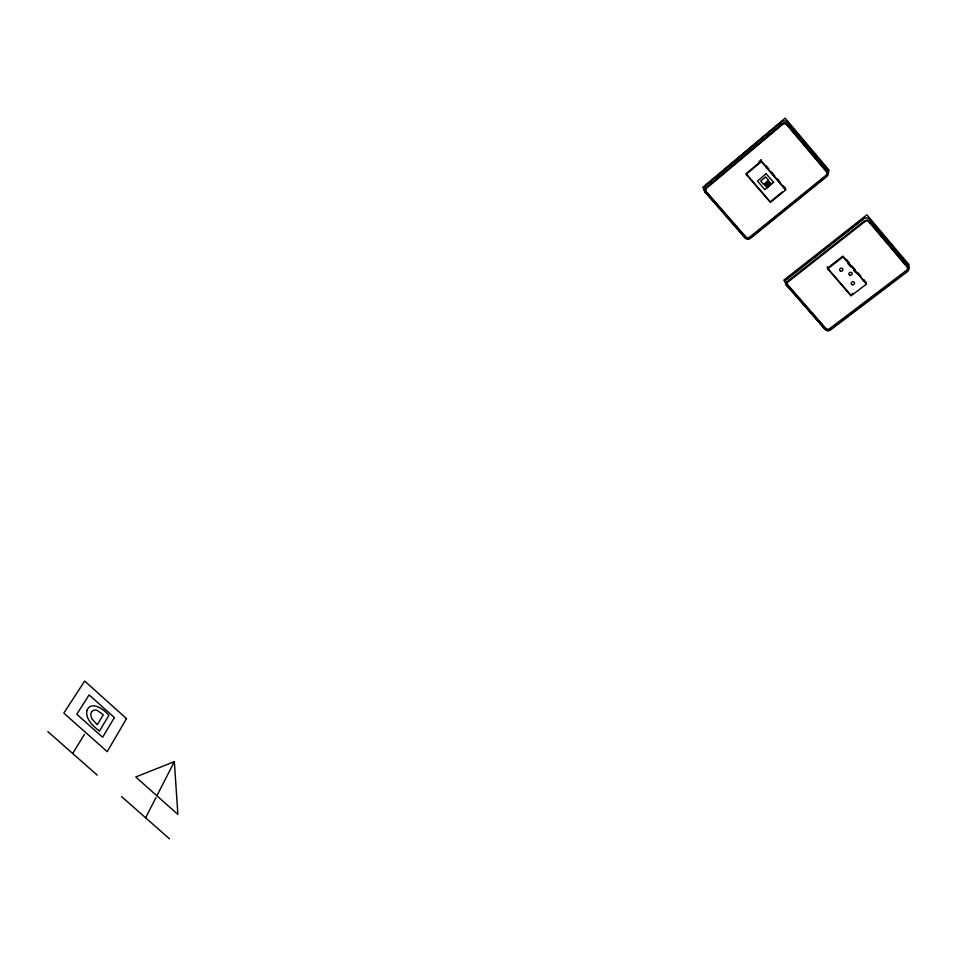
<?xml version="1.0" encoding="UTF-8"?>
<svg xmlns="http://www.w3.org/2000/svg" width="957" height="957" viewBox="0 0 957 957"><rect width="100%" height="100%" fill="white"/><g stroke="black" fill="none" stroke-linecap="round" stroke-linejoin="round"><path stroke-width="1.44" d="M145.643 817.816L155.895 797.755M156.9 795.781L174.353 761.628L135.738 776.988L177.882 814.419L174.353 761.628M72.672 753.482L84.467 734.354M705.488 192.704A3.744 3.565 -27.7 0 1 706.003 187.608L782.001 123.824A3.936 3.672 -37.8 0 1 787.396 124.099L827.422 171.423A3.9 3.601 -32.1 0 1 826.716 176.626L750.384 238.425A3.72 3.493 -22.8 0 1 745.204 238.114L704.807 191.735A4.402 4.199 -27.9 0 1 705.393 185.754L781.319 121.994A4.618 4.307 -38 0 1 787.647 122.317A1057.282 180.179 52.3 0 1 827.685 169.664A4.582 4.223 -32.2 0 1 828.272 173.899M705.393 185.754L781.319 121.994M710.01 184.665L712.271 182.763M715.657 179.916L782.336 123.991M758.937 161.781L761.102 159.975L761.389 161.661L785.661 189.953L770.385 202.429L746.137 174.353L761.389 161.661M761.102 159.975L761.282 161.015L746.053 173.684L770.277 201.76M773.615 182.249L764.906 189.653L757.501 181.064L766.21 173.624M768.543 180.335L765.624 176.937L760.719 180.993L763.638 184.378L768.507 180.119M766.82 187.835L764.954 184.928M767.634 187.165L765.767 184.258M768.447 186.495L766.581 183.588M769.272 185.825L767.406 182.919M770.086 185.144L768.22 182.237M770.899 184.474L769.033 181.567M758.518 231.008L750.599 237.527L769.093 222.55M760.779 229.142L764.164 226.342M771.366 200.874L782.264 191.974M826.824 172.057L829.121 170.202L785.135 118.166L702.677 187.44L704.627 189.653M771.402 220.684L773.711 218.806M781.797 212.263L784.106 210.384M792.193 203.841L818.773 182.32M821.082 180.454L824.551 177.643M787.097 286.011A3.708 3.409 -19.7 0 1 787.719 281.155L864.315 221.007A3.876 3.517 -27.7 0 1 869.626 221.318L908.109 266.812A3.852 3.433 -24.7 0 1 907.296 271.764L830.437 330.057A3.684 3.338 -17.8 0 1 825.317 329.71L786.164 284.779A4.354 4.007 -19.8 0 1 786.893 279.073L863.393 218.914A4.546 4.127 -27.8 0 1 869.638 219.285A1036.742 162.451 53.4 0 1 908.133 264.802A4.522 4.043 -24.8 0 1 908.612 268.857M816.895 183.708L824.647 177.535M786.893 279.073L863.393 218.914M853.166 293.273L850.809 295.091L827.506 268.08L842.842 256.129L866.169 283.332M866.432 284.133L851.036 295.892L827.709 268.857L843.069 256.883L866.432 284.133L865.654 281.753M837.483 323.514L839.851 321.719M47.85 731.603L97.231 775.146M121.563 796.583L169.485 838.834M785.721 282.435L783.771 280.198L866.863 214.835L909.15 264.874M769.069 181.782L771.27 184.175M768.256 182.452L770.457 184.845M767.442 183.134L769.643 185.514M766.617 183.804L768.818 186.184M765.803 184.474L768.004 186.854M764.99 185.144L767.191 187.524M765.947 165.621L768.842 169.006M771.713 172.188L774.656 175.777M777.515 178.947L780.457 182.548M783.316 185.706L785.53 189.307L761.282 161.015M846.347 259.395L849.254 262.792M852.161 266.178L855.079 269.575M857.903 272.709L860.893 276.358M863.716 279.492L865.738 282.016M847.95 263.642L850.869 267.039M853.788 270.448L855.725 272.709M766.246 173.839L773.651 182.464M787.647 122.317L827.685 169.664M869.638 219.285L908.133 264.802M827.171 266.8L827.506 268.08M785.254 187.967L785.661 189.953M786.164 284.779A979.98 250.937 54.7 0 1 824.384 328.478M867.449 220.409A3.038 2.763 -27.7 0 1 868.717 221.246L906.997 266.489A3.027 2.704 -24.7 0 1 906.351 270.436L829.803 328.538A2.895 2.62 -17.8 0 1 825.735 328.275L787.707 284.767A2.907 2.68 -19.7 0 1 787.276 282.124M746.328 238.341A4.378 4.103 -22.9 0 1 744.522 237.157A997.876 276.417 52.9 0 0 704.807 191.735M783.819 123.262A3.086 2.883 -37.9 0 1 786.618 124.207L826.429 171.267A3.062 2.823 -32.2 0 1 825.879 175.406L749.845 237.001A2.931 2.739 -22.9 0 1 745.73 236.75L706.218 191.556A2.943 2.811 -27.8 0 1 705.704 188.78M86.764 710.8C85.64 719.64 93.296 726.1 99.42 731.088L108.871 715.417C104.576 709.687 90.795 699.723 86.764 710.8M91.561 711.912L90.975 713.42A9.056 5.826 49.4 0 0 92.039 718.982L97.267 724.712L103.308 714.795L97.303 710.465A9.056 5.826 49.4 0 0 92.602 710.824L91.561 711.912M126.491 718.623L107.22 751.664L63.82 713.109L84.683 681.061L126.491 718.623M114.373 717.559L102.626 737.261L76.787 714.257L89.109 694.902L114.373 717.559M782.467 124.566L706.637 188.17A2.943 2.811 -27.7 0 0 706.242 192.213L745.814 237.48A2.931 2.751 -22.8 0 0 749.929 237.731L826.082 176.052A3.074 2.835 -32.1 0 0 826.633 171.913L786.762 124.781A3.098 2.883 -37.8 0 0 782.467 124.566M864.757 221.713L788.341 281.705A2.919 2.68 -19.7 0 0 787.85 285.569L825.927 329.112A2.895 2.62 -17.8 0 0 830.006 329.387L906.674 271.214A3.027 2.704 -24.7 0 0 907.32 267.266L868.98 221.964A3.05 2.763 -27.7 0 0 864.757 221.713M852.268 284.707A1.663 1.495 -22.2 0 0 854.529 282.973A1.663 1.495 -22.2 0 0 851.909 282.124A1.663 1.495 -22.2 0 0 852.268 284.707M849.9 275.269A1.663 1.507 -22.9 0 0 852.161 273.523A1.663 1.507 -22.9 0 0 849.541 272.673A1.663 1.507 -22.9 0 0 849.9 275.269M840.593 271.154A1.663 1.507 -23 0 0 842.854 269.407A1.663 1.507 -23 0 0 840.234 268.546A1.663 1.507 -23 0 0 840.593 271.154"/></g></svg>
